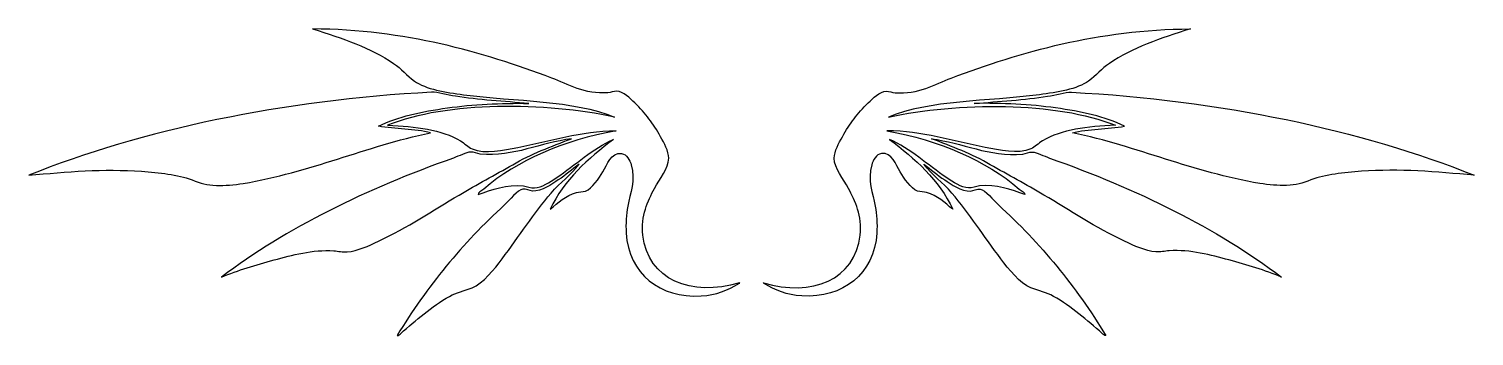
# Model space of a CAD drawing. Header units: centimetres. Extents: x -11.8 to 11.8, y -2.5 to 2.5.
import ezdxf

# ---------------------------------------------------------------- set-up
doc = ezdxf.new("R2010")
doc.units = ezdxf.units.CM
doc.header["$MEASUREMENT"] = 0
doc.layers.add('Camada 1', color=7, linetype='Continuous')

msp = doc.modelspace()

# ---------------------------------------------------------------- linework, layer by layer
at = {"layer": 'Camada 1'}
for points, knots in [([(-3.29627, -0.44263), (-3.07894, 0.03404), (-2.67087, 0.39187), (-2.25942, 0.70204), (-2.25942, 0.70204), (-2.60518, 0.55072), (-2.8768, 0.28593), (-3.19676, 0.07164), (-3.19676, 0.07164), (-3.29706, 0.00449), (-3.4351, -0.08764), (-3.55339, -0.09428), (-3.55339, -0.09428), (-3.6153, -0.09769), (-3.67385, -0.06777), (-3.7359, -0.0611), (-3.7359, -0.0611), (-4.00493, -0.03189), (-4.25694, -0.1219), (-4.47417, -0.20204), (-4.47417, -0.20204), (-4.48584, -0.16812), (-4.41985, -0.14267), (-4.38289, -0.11081), (-4.38289, -0.11081), (-3.83655, 0.36007), (-3.07662, 0.68183), (-2.21796, 0.84309), (-2.21796, 0.84309), (-2.79737, 0.84031), (-3.29259, 0.67151), (-3.82713, 0.56935), (-3.82713, 0.56935), (-4.0574, 0.52538), (-4.36553, 0.45553), (-4.57368, 0.54443), (-4.57368, 0.54443), (-4.6439, 0.57443), (-4.69354, 0.63547), (-4.76447, 0.67722), (-4.76447, 0.67722), (-5.08276, 0.86439), (-5.49207, 0.90966), (-5.95893, 0.93437), (-5.95893, 0.93437), (-4.99653, 1.3223), (-3.36035, 1.31225), (-2.24286, 1.06709), (-2.24286, 1.06709), (-2.91112, 1.34593), (-3.86341, 1.32112), (-4.7147, 1.43206), (-4.7147, 1.43206), (-5.00823, 1.47032), (-5.33293, 1.52334), (-5.51938, 1.65603), (-5.51938, 1.65603), (-5.64413, 1.7448), (-5.73496, 1.86323), (-5.85942, 1.94636), (-5.85942, 1.94636), (-6.2337, 2.19619), (-6.69455, 2.35869), (-7.18657, 2.5103), (-7.18657, 2.5103), (-5.66567, 2.50001), (-4.42051, 2.13229), (-3.27143, 1.70576), (-3.27143, 1.70576), (-3.00581, 1.60715), (-2.72898, 1.43247), (-2.35071, 1.4652), (-2.35071, 1.4652), (-2.30491, 1.46912), (-2.2544, 1.49221), (-2.20969, 1.4901), (-2.20969, 1.4901), (-2.09753, 1.48481), (-1.98837, 1.37503), (-1.91113, 1.29926), (-1.91113, 1.29926), (-1.73238, 1.12416), (-1.61305, 0.9688), (-1.48806, 0.7435), (-1.48806, 0.7435), (-1.4308, 0.64042), (-1.35532, 0.51088), (-1.35532, 0.3951), (-1.35532, 0.3951), (-1.35532, 0.22471), (-1.50211, 0.0535), (-1.58754, -0.10258), (-1.58754, -0.10258), (-1.69943, -0.30718), (-1.81135, -0.55195), (-1.7783, -0.86569), (-1.7783, -0.86569), (-1.70165, -1.59404), (-0.98439, -1.8869), (-0.19397, -1.64544), (-0.19397, -1.64544), (-0.18455, -1.64703), (-0.18937, -1.6537), (-0.19397, -1.6537), (-0.19397, -1.6537), (-0.40214, -1.77131), (-0.5701, -1.84528), (-0.82445, -1.86108), (-0.82445, -1.86108), (-1.49575, -1.90283), (-2.01047, -1.50233), (-2.05201, -0.83254), (-2.05201, -0.83254), (-2.06156, -0.67871), (-2.04936, -0.52967), (-2.02714, -0.39293), (-2.02714, -0.39293), (-1.99153, -0.17348), (-1.89183, 0.02347), (-1.96909, 0.28726), (-1.96909, 0.28726), (-1.98864, 0.35394), (-2.04428, 0.45879), (-2.12673, 0.46972), (-2.12673, 0.46972), (-2.29908, 0.49253), (-2.36152, 0.28261), (-2.43365, 0.17111), (-2.43365, 0.17111), (-2.50099, 0.06697), (-2.60666, -0.10321), (-2.71567, -0.14401), (-2.71567, -0.14401), (-2.76488, -0.1625), (-2.82161, -0.1569), (-2.86503, -0.16893), (-2.86503, -0.16893), (-3.05648, -0.22216), (-3.15411, -0.33365), (-3.29627, -0.44263)], [0, 0, 0, 0, 0.02777778, 0.02777778, 0.02777778, 0.02777778, 0.05555556, 0.05555556, 0.05555556, 0.05555556, 0.08333333, 0.08333333, 0.08333333, 0.08333333, 0.11111111, 0.11111111, 0.11111111, 0.11111111, 0.13888889, 0.13888889, 0.13888889, 0.13888889, 0.16666667, 0.16666667, 0.16666667, 0.16666667, 0.19444444, 0.19444444, 0.19444444, 0.19444444, 0.22222222, 0.22222222, 0.22222222, 0.22222222, 0.25, 0.25, 0.25, 0.25, 0.27777778, 0.27777778, 0.27777778, 0.27777778, 0.30555556, 0.30555556, 0.30555556, 0.30555556, 0.33333333, 0.33333333, 0.33333333, 0.33333333, 0.36111111, 0.36111111, 0.36111111, 0.36111111, 0.38888889, 0.38888889, 0.38888889, 0.38888889, 0.41666667, 0.41666667, 0.41666667, 0.41666667, 0.44444444, 0.44444444, 0.44444444, 0.44444444, 0.47222222, 0.47222222, 0.47222222, 0.47222222, 0.5, 0.5, 0.5, 0.5, 0.52777778, 0.52777778, 0.52777778, 0.52777778, 0.55555556, 0.55555556, 0.55555556, 0.55555556, 0.58333333, 0.58333333, 0.58333333, 0.58333333, 0.61111111, 0.61111111, 0.61111111, 0.61111111, 0.63888889, 0.63888889, 0.63888889, 0.63888889, 0.66666667, 0.66666667, 0.66666667, 0.66666667, 0.69444444, 0.69444444, 0.69444444, 0.69444444, 0.72222222, 0.72222222, 0.72222222, 0.72222222, 0.75, 0.75, 0.75, 0.75, 0.77777778, 0.77777778, 0.77777778, 0.77777778, 0.80555556, 0.80555556, 0.80555556, 0.80555556, 0.83333333, 0.83333333, 0.83333333, 0.83333333, 0.86111111, 0.86111111, 0.86111111, 0.86111111, 0.88888889, 0.88888889, 0.88888889, 0.88888889, 0.91666667, 0.91666667, 0.91666667, 0.91666667, 0.94444444, 0.94444444, 0.94444444, 0.94444444, 1, 1, 1, 1]), ([(3.29632, -0.44263), (3.07894, 0.03404), (2.67082, 0.39187), (2.25944, 0.70204), (2.25944, 0.70204), (2.60522, 0.55072), (2.87685, 0.28593), (3.19673, 0.07164), (3.19673, 0.07164), (3.29709, 0.00449), (3.4352, -0.08764), (3.55341, -0.09428), (3.55341, -0.09428), (3.61527, -0.09769), (3.6738, -0.06777), (3.73595, -0.0611), (3.73595, -0.0611), (4.00495, -0.03189), (4.25699, -0.1219), (4.47411, -0.20204), (4.47411, -0.20204), (4.48586, -0.16812), (4.41979, -0.14267), (4.38291, -0.11081), (4.38291, -0.11081), (3.83662, 0.36007), (3.07656, 0.68183), (2.21798, 0.84309), (2.21798, 0.84309), (2.79742, 0.84031), (3.29261, 0.67151), (3.82715, 0.56935), (3.82715, 0.56935), (4.0575, 0.52538), (4.36555, 0.45553), (4.57372, 0.54443), (4.57372, 0.54443), (4.64391, 0.57443), (4.69363, 0.63547), (4.76446, 0.67722), (4.76446, 0.67722), (5.08278, 0.86439), (5.49214, 0.90966), (5.95895, 0.93437), (5.95895, 0.93437), (4.99648, 1.3223), (3.36034, 1.31225), (2.24282, 1.06709), (2.24282, 1.06709), (2.91113, 1.34593), (3.86337, 1.32112), (4.71466, 1.43206), (4.71466, 1.43206), (5.00814, 1.47032), (5.33291, 1.52334), (5.51928, 1.65603), (5.51928, 1.65603), (5.64414, 1.7448), (5.73494, 1.86323), (5.8594, 1.94636), (5.8594, 1.94636), (6.2337, 2.19619), (6.69453, 2.35869), (7.18657, 2.5103), (7.18657, 2.5103), (5.66572, 2.50001), (4.42043, 2.13229), (3.27137, 1.70575), (3.27137, 1.70575), (3.00581, 1.60714), (2.72889, 1.43246), (2.35065, 1.46519), (2.35065, 1.46519), (2.30485, 1.46911), (2.25442, 1.4922), (2.2096, 1.49009), (2.2096, 1.49009), (2.09744, 1.4848), (1.98841, 1.37502), (1.91107, 1.29925), (1.91107, 1.29925), (1.73237, 1.12415), (1.61307, 0.96879), (1.488, 0.74349), (1.488, 0.74349), (1.43077, 0.64041), (1.35526, 0.51087), (1.35526, 0.39509), (1.35526, 0.39509), (1.35526, 0.2247), (1.50213, 0.05349), (1.58751, -0.10259), (1.58751, -0.10259), (1.69943, -0.30719), (1.8114, -0.55196), (1.77825, -0.8657), (1.77825, -0.8657), (1.7016, -1.59405), (0.98445, -1.88691), (0.19403, -1.64545), (0.19403, -1.64545), (0.18456, -1.64704), (0.18935, -1.65371), (0.19403, -1.65371), (0.19403, -1.65371), (0.40218, -1.77132), (0.57011, -1.84529), (0.82445, -1.86109), (0.82445, -1.86109), (1.49572, -1.90284), (2.01042, -1.50234), (2.05201, -0.83255), (2.05201, -0.83255), (2.06159, -0.67872), (2.04939, -0.52968), (2.02717, -0.39294), (2.02717, -0.39294), (1.99156, -0.17349), (1.89184, 0.02346), (1.96909, 0.28725), (1.96909, 0.28725), (1.98864, 0.35393), (2.04428, 0.45878), (2.12676, 0.46971), (2.12676, 0.46971), (2.29903, 0.49252), (2.36155, 0.2826), (2.4337, 0.1711), (2.4337, 0.1711), (2.50098, 0.06696), (2.60671, -0.10322), (2.71564, -0.14402), (2.71564, -0.14402), (2.76491, -0.16251), (2.82161, -0.15691), (2.86497, -0.16894), (2.86497, -0.16894), (3.05645, -0.22216), (3.15406, -0.33365), (3.29632, -0.44263)], [0, 0, 0, 0, 0.02777778, 0.02777778, 0.02777778, 0.02777778, 0.05555556, 0.05555556, 0.05555556, 0.05555556, 0.08333333, 0.08333333, 0.08333333, 0.08333333, 0.11111111, 0.11111111, 0.11111111, 0.11111111, 0.13888889, 0.13888889, 0.13888889, 0.13888889, 0.16666667, 0.16666667, 0.16666667, 0.16666667, 0.19444444, 0.19444444, 0.19444444, 0.19444444, 0.22222222, 0.22222222, 0.22222222, 0.22222222, 0.25, 0.25, 0.25, 0.25, 0.27777778, 0.27777778, 0.27777778, 0.27777778, 0.30555556, 0.30555556, 0.30555556, 0.30555556, 0.33333333, 0.33333333, 0.33333333, 0.33333333, 0.36111111, 0.36111111, 0.36111111, 0.36111111, 0.38888889, 0.38888889, 0.38888889, 0.38888889, 0.41666667, 0.41666667, 0.41666667, 0.41666667, 0.44444444, 0.44444444, 0.44444444, 0.44444444, 0.47222222, 0.47222222, 0.47222222, 0.47222222, 0.5, 0.5, 0.5, 0.5, 0.52777778, 0.52777778, 0.52777778, 0.52777778, 0.55555556, 0.55555556, 0.55555556, 0.55555556, 0.58333333, 0.58333333, 0.58333333, 0.58333333, 0.61111111, 0.61111111, 0.61111111, 0.61111111, 0.63888889, 0.63888889, 0.63888889, 0.63888889, 0.66666667, 0.66666667, 0.66666667, 0.66666667, 0.69444444, 0.69444444, 0.69444444, 0.69444444, 0.72222222, 0.72222222, 0.72222222, 0.72222222, 0.75, 0.75, 0.75, 0.75, 0.77777778, 0.77777778, 0.77777778, 0.77777778, 0.80555556, 0.80555556, 0.80555556, 0.80555556, 0.83333333, 0.83333333, 0.83333333, 0.83333333, 0.86111111, 0.86111111, 0.86111111, 0.86111111, 0.88888889, 0.88888889, 0.88888889, 0.88888889, 0.91666667, 0.91666667, 0.91666667, 0.91666667, 0.94444444, 0.94444444, 0.94444444, 0.94444444, 1, 1, 1, 1]), ([(-3.6447, 1.29097), (-4.10695, 1.29687), (-4.55989, 1.27658), (-4.98013, 1.21638), (-4.98013, 1.21638), (-5.39767, 1.15648), (-5.79129, 1.07721), (-6.10826, 0.91774), (-6.10826, 0.91774), (-5.83756, 0.86765), (-5.50829, 0.87623), (-5.25387, 0.8099), (-5.25387, 0.8099), (-6.3249, 0.58625), (-7.22891, 0.16106), (-8.32298, -0.0196), (-8.32298, -0.0196), (-8.4734, -0.04447), (-8.61767, -0.05505), (-8.76261, -0.05275), (-8.76261, -0.05275), (-8.91591, -0.05037), (-9.0183, -0.01428), (-9.16073, 0.0384), (-9.16073, 0.0384), (-9.40542, 0.12891), (-9.68937, 0.15786), (-9.99028, 0.17945), (-9.99028, 0.17945), (-10.60306, 0.22329), (-11.21289, 0.17387), (-11.83178, 0.11307), (-11.83178, 0.11307), (-9.99697, 0.85655), (-7.65393, 1.34804), (-5.23736, 1.47348), (-5.23736, 1.47348), (-5.13838, 1.47853), (-4.9746, 1.42734), (-4.84747, 1.4071), (-4.84747, 1.4071), (-4.47727, 1.34812), (-4.04684, 1.32195), (-3.6447, 1.29097)], [0, 0, 0, 0, 0.08333333, 0.08333333, 0.08333333, 0.08333333, 0.16666667, 0.16666667, 0.16666667, 0.16666667, 0.25, 0.25, 0.25, 0.25, 0.33333333, 0.33333333, 0.33333333, 0.33333333, 0.41666667, 0.41666667, 0.41666667, 0.41666667, 0.5, 0.5, 0.5, 0.5, 0.58333333, 0.58333333, 0.58333333, 0.58333333, 0.66666667, 0.66666667, 0.66666667, 0.66666667, 0.75, 0.75, 0.75, 0.75, 0.83333333, 0.83333333, 0.83333333, 0.83333333, 1, 1, 1, 1]), ([(3.64473, 1.29097), (4.10701, 1.29687), (4.55995, 1.27658), (4.98016, 1.21638), (4.98016, 1.21638), (5.39773, 1.15648), (5.79124, 1.07721), (6.10829, 0.91774), (6.10829, 0.91774), (5.83759, 0.86765), (5.50827, 0.87623), (5.25392, 0.8099), (5.25392, 0.8099), (6.32495, 0.58625), (7.22896, 0.16106), (8.32301, -0.0196), (8.32301, -0.0196), (8.4734, -0.04447), (8.6177, -0.05505), (8.76272, -0.05275), (8.76272, -0.05275), (8.91594, -0.05037), (9.01828, -0.01428), (9.16079, 0.0384), (9.16079, 0.0384), (9.40548, 0.12891), (9.68937, 0.15786), (9.99029, 0.17945), (9.99029, 0.17945), (10.60309, 0.22329), (11.21293, 0.17387), (11.83182, 0.11307), (11.83182, 0.11307), (9.99699, 0.85655), (7.654, 1.34804), (5.23732, 1.47348), (5.23732, 1.47348), (5.13834, 1.47853), (4.97462, 1.42734), (4.84756, 1.4071), (4.84756, 1.4071), (4.47727, 1.34812), (4.04684, 1.32195), (3.64473, 1.29097)], [0, 0, 0, 0, 0.08333333, 0.08333333, 0.08333333, 0.08333333, 0.16666667, 0.16666667, 0.16666667, 0.16666667, 0.25, 0.25, 0.25, 0.25, 0.33333333, 0.33333333, 0.33333333, 0.33333333, 0.41666667, 0.41666667, 0.41666667, 0.41666667, 0.5, 0.5, 0.5, 0.5, 0.58333333, 0.58333333, 0.58333333, 0.58333333, 0.66666667, 0.66666667, 0.66666667, 0.66666667, 0.75, 0.75, 0.75, 0.75, 0.83333333, 0.83333333, 0.83333333, 0.83333333, 1, 1, 1, 1]), ([(-2.94787, 0.71039), (-3.28254, 0.58836), (-3.60933, 0.46118), (-3.91008, 0.28732), (-3.91008, 0.28732), (-4.2017, 0.11875), (-4.49595, -0.03732), (-4.78937, -0.21044), (-4.78937, -0.21044), (-5.21437, -0.46111), (-5.6345, -0.74416), (-6.10824, -0.96516), (-6.10824, -0.96516), (-6.26876, -1.04014), (-6.44302, -1.12674), (-6.62254, -1.13941), (-6.62254, -1.13941), (-6.69731, -1.14468), (-6.76586, -1.12753), (-6.83818, -1.12285), (-6.83818, -1.12285), (-7.18767, -1.09991), (-7.52242, -1.19164), (-7.81703, -1.27218), (-7.81703, -1.27218), (-8.12, -1.35497), (-8.40284, -1.43784), (-8.67968, -1.55412), (-8.67968, -1.55412), (-7.61307, -0.74881), (-6.30449, -0.10695), (-4.88061, 0.39512), (-4.88061, 0.39512), (-4.78697, 0.42814), (-4.67103, 0.49196), (-4.59862, 0.49471), (-4.59862, 0.49471), (-4.54266, 0.49677), (-4.48998, 0.46611), (-4.44098, 0.46148), (-4.44098, 0.46148), (-3.89008, 0.41012), (-3.4547, 0.65097), (-2.94787, 0.71039)], [0, 0, 0, 0, 0.08333333, 0.08333333, 0.08333333, 0.08333333, 0.16666667, 0.16666667, 0.16666667, 0.16666667, 0.25, 0.25, 0.25, 0.25, 0.33333333, 0.33333333, 0.33333333, 0.33333333, 0.41666667, 0.41666667, 0.41666667, 0.41666667, 0.5, 0.5, 0.5, 0.5, 0.58333333, 0.58333333, 0.58333333, 0.58333333, 0.66666667, 0.66666667, 0.66666667, 0.66666667, 0.75, 0.75, 0.75, 0.75, 0.83333333, 0.83333333, 0.83333333, 0.83333333, 1, 1, 1, 1]), ([(2.94789, 0.71039), (3.28256, 0.58836), (3.60927, 0.46118), (3.9101, 0.28732), (3.9101, 0.28732), (4.20172, 0.11875), (4.49591, -0.03732), (4.78939, -0.21044), (4.78939, -0.21044), (5.21439, -0.46111), (5.63447, -0.74416), (6.10826, -0.96516), (6.10826, -0.96516), (6.26876, -1.04014), (6.44301, -1.12674), (6.62256, -1.13941), (6.62256, -1.13941), (6.69728, -1.14468), (6.76581, -1.12753), (6.83822, -1.12285), (6.83822, -1.12285), (7.18763, -1.09991), (7.52238, -1.19164), (7.81694, -1.27218), (7.81694, -1.27218), (8.11999, -1.35497), (8.40275, -1.43784), (8.67959, -1.55412), (8.67959, -1.55412), (7.61308, -0.74881), (6.30443, -0.10695), (4.88062, 0.39512), (4.88062, 0.39512), (4.78693, 0.42814), (4.67099, 0.49196), (4.59857, 0.49471), (4.59857, 0.49471), (4.54256, 0.49677), (4.48993, 0.46611), (4.44098, 0.46148), (4.44098, 0.46148), (3.89008, 0.41012), (3.45476, 0.65097), (2.94789, 0.71039)], [0, 0, 0, 0, 0.08333333, 0.08333333, 0.08333333, 0.08333333, 0.16666667, 0.16666667, 0.16666667, 0.16666667, 0.25, 0.25, 0.25, 0.25, 0.33333333, 0.33333333, 0.33333333, 0.33333333, 0.41666667, 0.41666667, 0.41666667, 0.41666667, 0.5, 0.5, 0.5, 0.5, 0.58333333, 0.58333333, 0.58333333, 0.58333333, 0.66666667, 0.66666667, 0.66666667, 0.66666667, 0.75, 0.75, 0.75, 0.75, 0.83333333, 0.83333333, 0.83333333, 0.83333333, 1, 1, 1, 1]), ([(-2.82349, 0.29561), (-2.95401, 0.12059), (-3.13247, -0.00707), (-3.27971, -0.17717), (-3.27971, -0.17717), (-3.57231, -0.51531), (-3.79589, -0.88014), (-4.08431, -1.25556), (-4.08431, -1.25556), (-4.20856, -1.41733), (-4.39686, -1.66193), (-4.57368, -1.72837), (-4.57368, -1.72837), (-4.71449, -1.78121), (-4.82286, -1.79973), (-4.94695, -1.86939), (-4.94695, -1.86939), (-5.2373, -2.03221), (-5.49371, -2.25989), (-5.74324, -2.47486), (-5.74324, -2.47486), (-5.75671, -2.48648), (-5.7757, -2.51899), (-5.80132, -2.50807), (-5.80132, -2.50807), (-5.31549, -1.71035), (-4.72989, -0.99955), (-4.04279, -0.36801), (-4.04279, -0.36801), (-3.96635, -0.29766), (-3.82305, -0.12348), (-3.74418, -0.11081), (-3.74418, -0.11081), (-3.69224, -0.10253), (-3.63628, -0.14243), (-3.58659, -0.14396), (-3.58659, -0.14396), (-3.43305, -0.1488), (-3.26909, -0.03241), (-3.16352, 0.03844), (-3.16352, 0.03844), (-3.04111, 0.12069), (-2.93938, 0.20337), (-2.82349, 0.29561)], [0, 0, 0, 0, 0.08333333, 0.08333333, 0.08333333, 0.08333333, 0.16666667, 0.16666667, 0.16666667, 0.16666667, 0.25, 0.25, 0.25, 0.25, 0.33333333, 0.33333333, 0.33333333, 0.33333333, 0.41666667, 0.41666667, 0.41666667, 0.41666667, 0.5, 0.5, 0.5, 0.5, 0.58333333, 0.58333333, 0.58333333, 0.58333333, 0.66666667, 0.66666667, 0.66666667, 0.66666667, 0.75, 0.75, 0.75, 0.75, 0.83333333, 0.83333333, 0.83333333, 0.83333333, 1, 1, 1, 1]), ([(2.82343, 0.29561), (2.954, 0.12059), (3.13249, -0.00707), (3.27962, -0.17717), (3.27962, -0.17717), (3.57228, -0.51531), (3.79585, -0.88014), (4.08424, -1.25556), (4.08424, -1.25556), (4.20854, -1.41733), (4.39677, -1.66193), (4.57369, -1.72837), (4.57369, -1.72837), (4.7144, -1.78121), (4.82282, -1.79973), (4.94696, -1.86939), (4.94696, -1.86939), (5.23729, -2.03221), (5.4937, -2.25989), (5.7433, -2.47486), (5.7433, -2.47486), (5.75671, -2.48648), (5.77569, -2.51899), (5.8013, -2.50807), (5.8013, -2.50807), (5.31547, -1.71035), (4.7299, -0.99955), (4.0428, -0.36801), (4.0428, -0.36801), (3.96636, -0.29766), (3.82304, -0.12348), (3.74419, -0.11081), (3.74419, -0.11081), (3.69223, -0.10253), (3.63621, -0.14243), (3.58658, -0.14396), (3.58658, -0.14396), (3.43304, -0.1488), (3.26908, -0.03241), (3.16351, 0.03844), (3.16351, 0.03844), (3.04111, 0.12069), (2.93943, 0.20337), (2.82343, 0.29561)], [0, 0, 0, 0, 0.08333333, 0.08333333, 0.08333333, 0.08333333, 0.16666667, 0.16666667, 0.16666667, 0.16666667, 0.25, 0.25, 0.25, 0.25, 0.33333333, 0.33333333, 0.33333333, 0.33333333, 0.41666667, 0.41666667, 0.41666667, 0.41666667, 0.5, 0.5, 0.5, 0.5, 0.58333333, 0.58333333, 0.58333333, 0.58333333, 0.66666667, 0.66666667, 0.66666667, 0.66666667, 0.75, 0.75, 0.75, 0.75, 0.83333333, 0.83333333, 0.83333333, 0.83333333, 1, 1, 1, 1])]:
    msp.add_open_spline(points, degree=3, knots=knots, dxfattribs=at)

doc.saveas('drawing.dxf')
